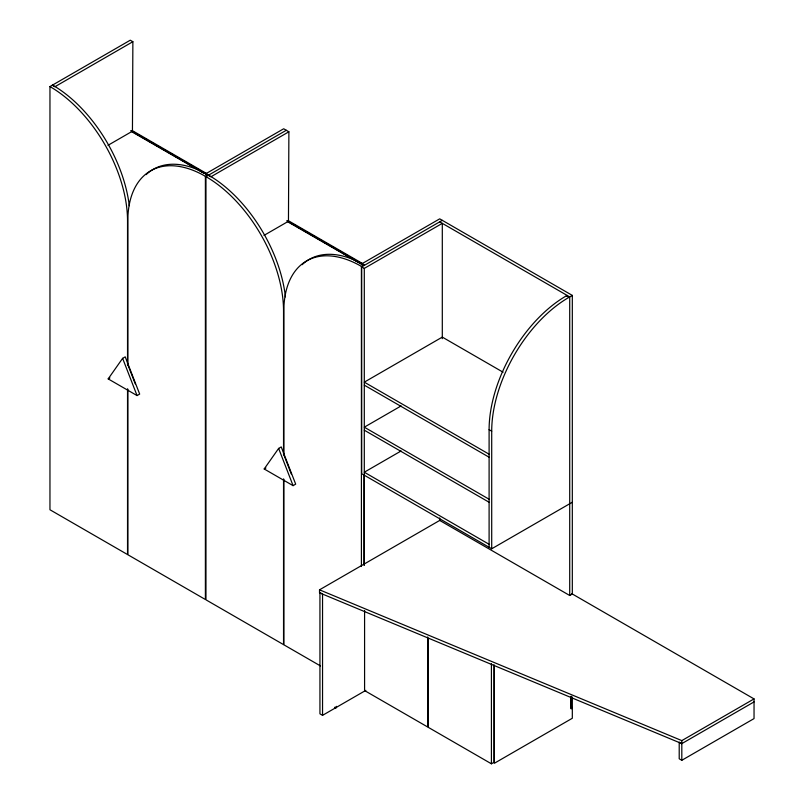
<?xml version="1.0" encoding="UTF-8"?>
<svg xmlns="http://www.w3.org/2000/svg" width="804" height="804" viewBox="0 0 804 804"><rect width="100%" height="100%" fill="white"/><g stroke="black" fill="none" stroke-linecap="round" stroke-linejoin="round"><path stroke-width="1.21" d="M146.127 174.629A109.706 63.335 60 0 1 207.995 174.81L205.392 176.307L205.392 599.503L127.816 554.71L127.816 389.156M361.408 566.508L361.408 266.385L364.011 264.888A109.706 63.335 60 0 0 302.143 264.697M108.178 378.895L122.62 358.343L125.223 356.845L139.665 394.081L137.062 395.578L108.178 378.895L109.907 377.9M264.184 468.973L278.636 448.421L281.229 446.923L295.681 484.149L293.078 485.656L264.184 468.973L265.923 467.968M127.534 388.995L127.534 554.549L49.959 509.756L49.959 86.571L130.278 40.2L132.871 41.697L132.439 132.027M132.871 41.697L54.873 86.742L52.27 85.234M107.957 145.333L132.871 130.941L206.658 173.543M205.683 173.805L283.691 128.771L288.887 131.776L288.455 222.105M283.541 479.063L283.541 644.617L205.975 599.834L205.975 176.649L286.294 130.278M288.887 131.776L210.879 176.81L131.002 130.69M263.973 235.401L288.887 221.02L362.664 263.611M361.699 263.883L439.708 218.849L572.317 295.41L572.317 593.995L569.714 595.493L439.708 520.429L439.708 517.957M572.317 502.249L491.706 548.79L361.699 473.727L361.699 266.888L442.3 220.346M361.699 266.888L364.292 268.385L442.3 223.351L442.3 338.675M489.103 547.283L489.103 429.688A109.294 63.104 -60 0 1 566.388 295.822L567.111 295.41M491.706 548.79L491.706 431.185A109.294 63.104 -60 0 1 568.991 297.329L572.317 295.41M401.136 405.919L364.292 427.185L489.103 499.244M401.136 450.954L364.292 472.219L489.103 544.288M754.041 701.912L681.812 743.62L319.52 592.829L319.52 589.824L440.13 520.188M322.545 715.349L322.545 594.076L319.942 592.578L319.942 713.841L322.545 715.349L365.86 690.345M571.503 708.525L571.071 696.294M428.291 638.527L428.291 727.349L491.415 763.8L494.018 762.303L494.018 664.717M319.52 589.824L681.812 740.615L754.041 698.907L754.041 718.595L681.812 760.293L679.209 758.795L679.209 742.112L681.812 743.62M439.708 221.854L569.714 296.907L569.714 595.493M566.388 295.822L568.991 297.329M287.008 220.768L364.292 265.38M131.082 130.841L206.105 174.156M287.098 220.919L362.122 264.235M131.735 131.715L204.055 173.373M287.752 221.793L361.147 264.074M503.083 372.202L442.3 337.107L364.292 382.151L489.103 454.21M489.103 429.688L491.706 431.185M364.292 385.156L489.103 457.215M364.292 430.19L489.103 502.249M571.564 593.553L754.041 698.907M320.464 665.933L283.832 644.788L283.832 479.234M284.274 455.888L291.269 473.938M278.636 448.421L293.078 485.656M127.816 364.684L135.263 383.86M122.62 358.343L137.062 395.578M681.812 740.615L681.812 760.293M572.317 697.008L572.317 718.263L494.309 763.297L494.309 665.782M571.503 697.289L571.162 708.917L571.162 696.425M491.415 663.712L491.415 763.8M427.718 636.949L427.718 727.017L364.584 690.576L364.584 610.507M364.292 268.385L364.292 565.272M364.011 474.591L364.011 565.011M283.832 454.149L283.832 311.178A109.706 63.335 60 0 1 361.408 266.385M283.541 455.235L283.541 311.007A109.706 63.335 60 0 0 205.975 176.649M127.816 365.328L127.816 221.1A109.706 63.335 60 0 1 205.392 176.307M127.534 365.167L127.534 220.929A109.706 63.335 60 0 0 49.959 86.571M336.464 706.354A1.226 0.703 0 0 1 334.886 707.178M336.424 707.118A1.226 0.703 0 0 1 335.992 707.902A1.226 0.703 0 0 1 334.564 707.922M52.561 85.073A109.706 63.335 60 0 1 129.283 205.723M208.568 175.141A109.706 63.335 60 0 1 285.42 296.897"/></g></svg>
